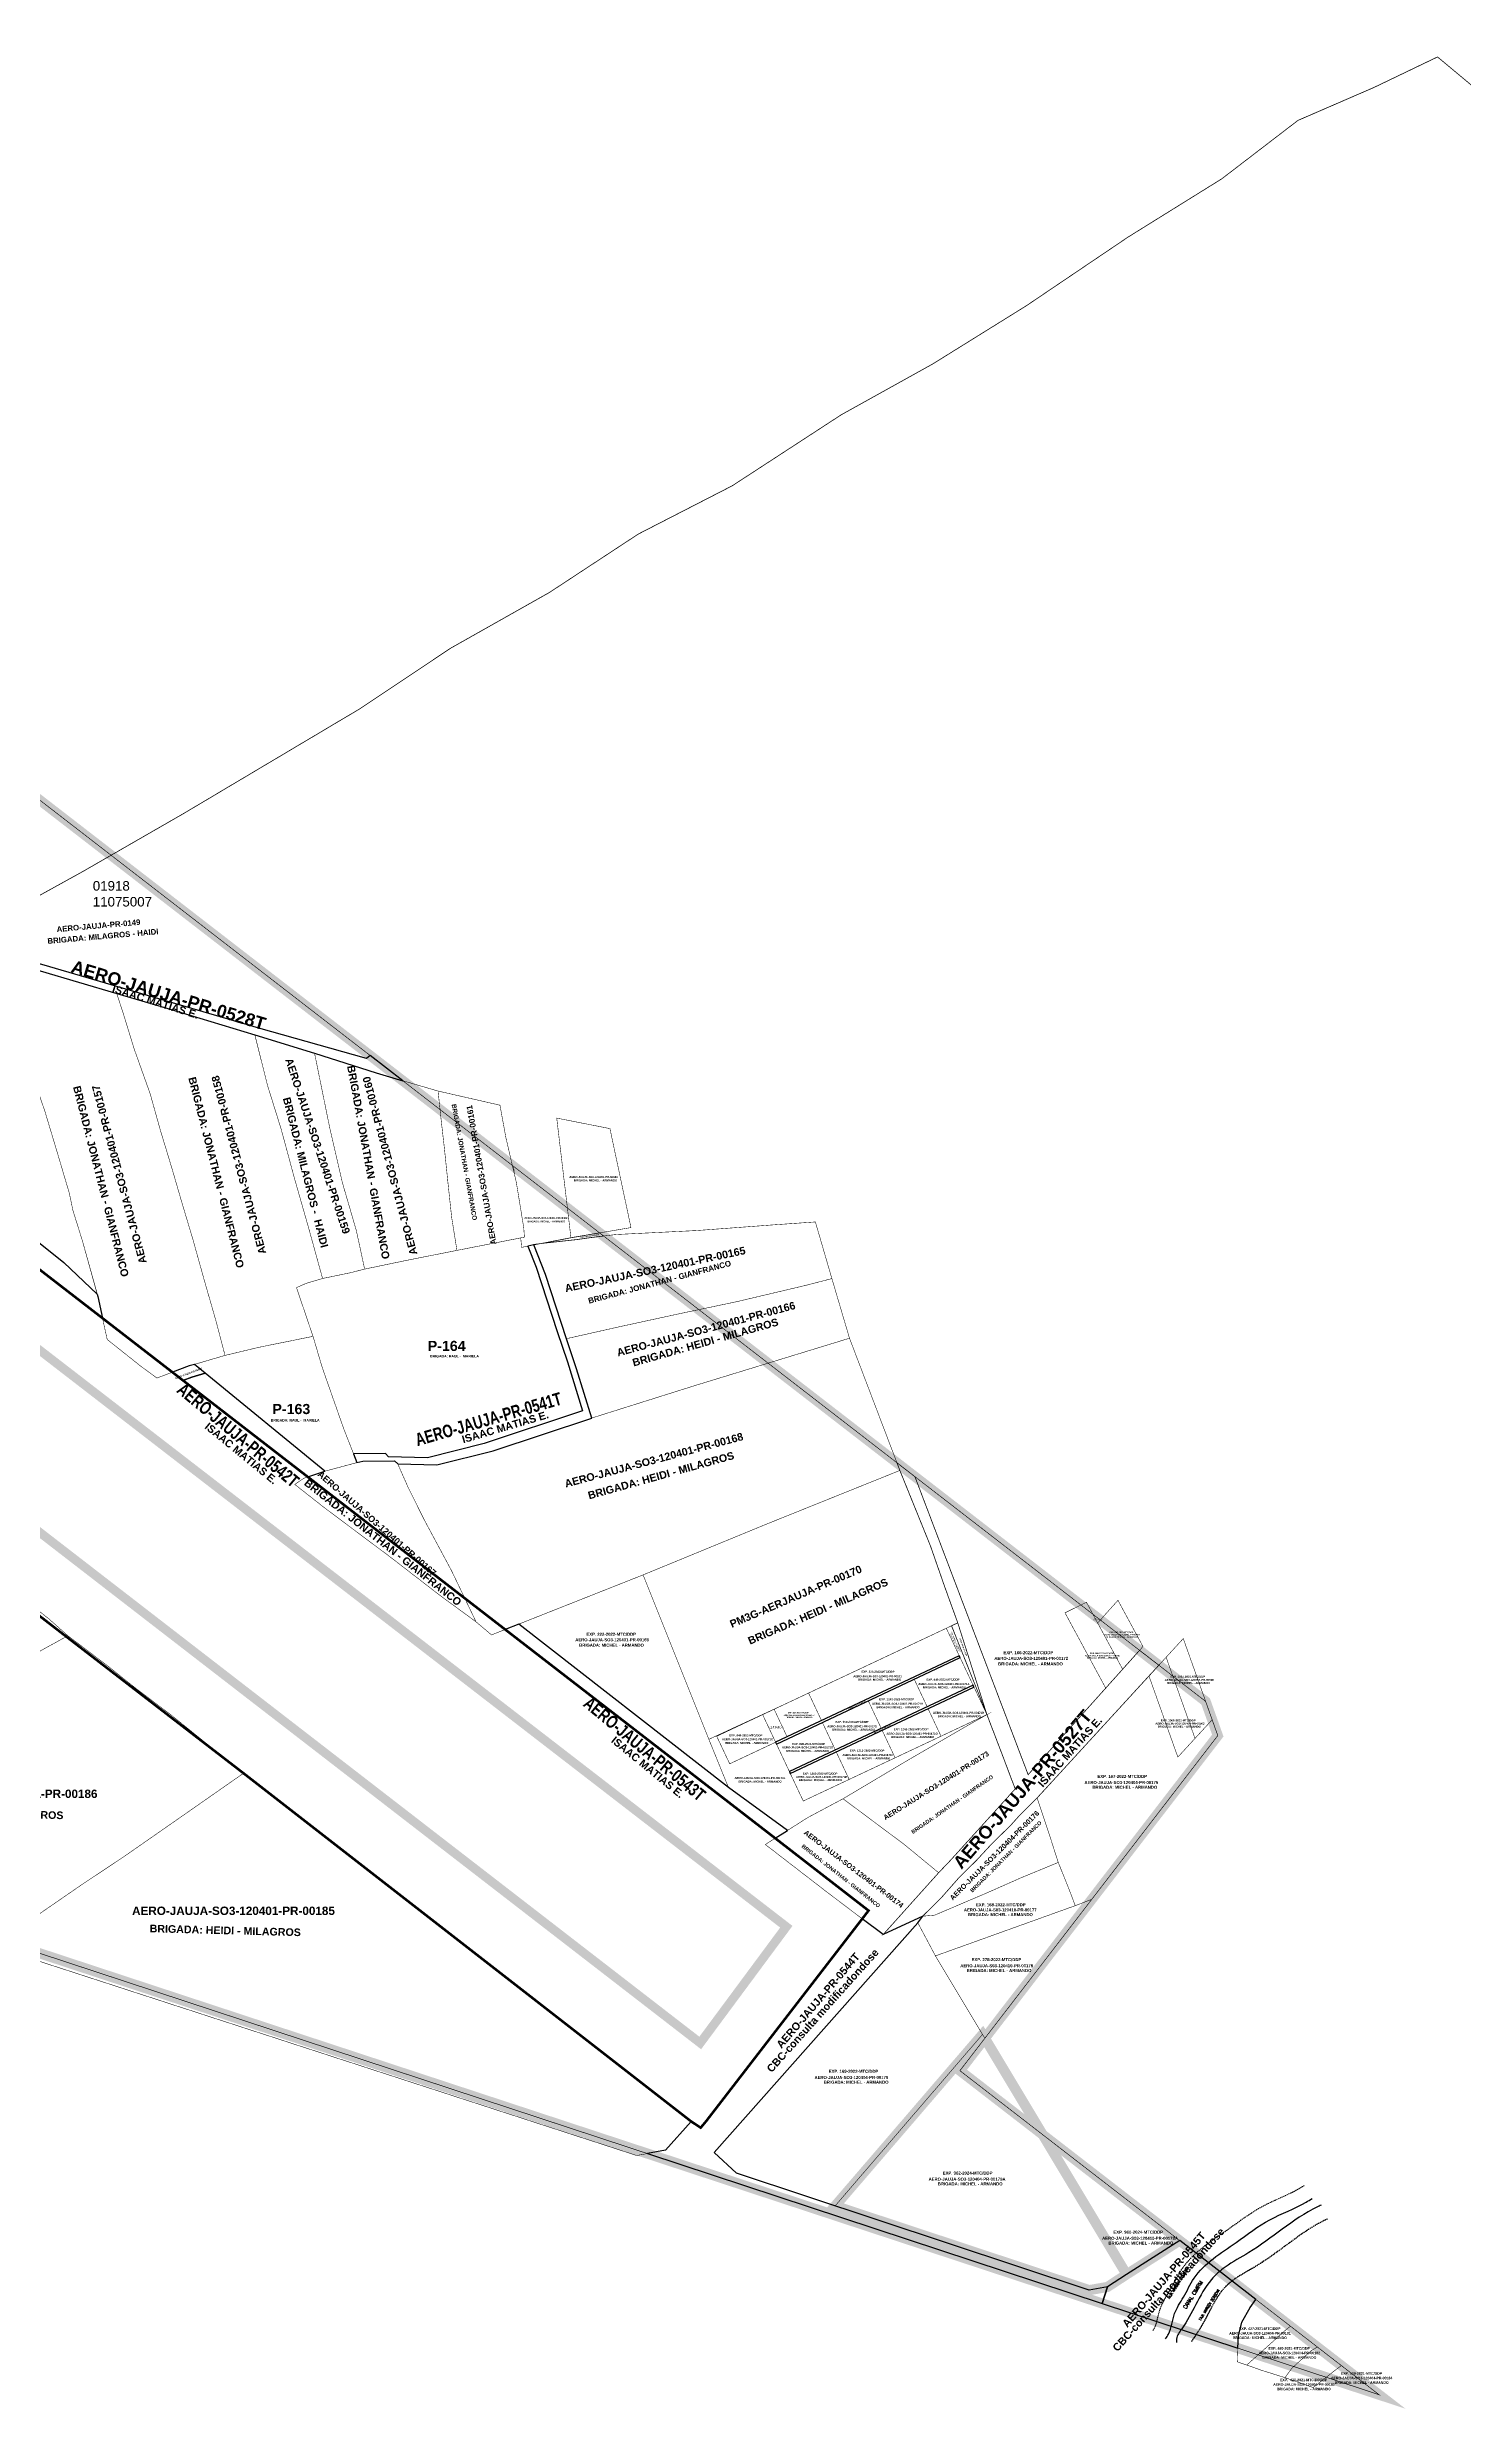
# Model space of a CAD drawing. Header units: metres. Extents: x 91 to 896469, y 125 to 17394210.
# Drawn here: x 449315 to 449873, y 8696293 to 8697223 of the extents above; entities that cross this region are included whole.
import ezdxf
from ezdxf.enums import TextEntityAlignment as Align

# ---------------------------------------------------------------- set-up
doc = ezdxf.new("R2010")
doc.units = ezdxf.units.M
doc.header["$MEASUREMENT"] = 0
doc.linetypes.add('DASHDOT2', pattern=[0.5, 0.25, -0.125, 0, -0.125])
doc.linetypes.add('DASHED', pattern=[0.75, 0.5, -0.25])
for name, color, linetype, lineweight, true_color in [('AJ_BASE_SUNARP', 7, 'Continuous', 9, 0xc0fcce), ('Comunidad Campesina SUNARP', 7, 'Continuous', 9, 0xe39e00), ('PREDIO DEFINIDO ( EN PROCESO)', 7, 'Continuous', 30, 0xe0e000)]:
    doc.layers.add(name, color=color, linetype=linetype, lineweight=lineweight, true_color=true_color)
for name, color, linetype, lineweight in [('CBC-INTEREST-JAUJA', 150, 'Continuous', 30), ('L-CANAL SIN REVESTIMIENTO', 140, 'Continuous', 25), ('PMD 2024', 1, 'Continuous', 5), ('PREDIO ADQUIRIDO ( CON RM)', 3, 'Continuous', 30)]:
    doc.layers.add(name, color=color, linetype=linetype, lineweight=lineweight)
for name, color, linetype in [('CODIGO', 7, 'Continuous'), ('EXPEDIENTE', 150, 'Continuous'), ('FM_DERECHA', 6, 'Continuous'), ('FM_IZQUIERDA', 1, 'Continuous'), ('ortofoto 2025', 7, 'Continuous')]:
    doc.layers.add(name, color=color, linetype=linetype)
doc.layers.add('Predios_Individuales_SUNARPAnno', color=7, linetype='Continuous', true_color=0xa63749)
doc.styles.add('ARIAL', font='arial.ttf')
doc.styles.add('ROMANS', font='romans.shx', dxfattribs={"width": 0.85})
doc.styles.add('SANSSERIFBOLD', font='sasb____.pfb')

msp = doc.modelspace()

# ---------------------------------------------------------------- linework, layer by layer
at = {"color": 4, "linetype": 'DASHDOT2', "ltscale": 50}
msp.add_lwpolyline([(448383.74, 8697458.74), (448616.42, 8697278.9), (449049.33, 8696944.23), (449199.74, 8696827.82), (449241.48, 8696795.63), (449336.41, 8696722.26), (449417.35, 8696659.7), (449601.54, 8696517.35), (449638.34, 8696488.83), (449574.28, 8696405.79), (449572.18, 8696403.29), (449568.48, 8696405.71), (449391.99, 8696542.95), (449322.3, 8696596.67), (449255.67, 8696648.15), (449207, 8696685.63), (449062.1, 8696797.73), (448715.69, 8697065.38), (448715.69, 8697065.38), (448715.69, 8697065.38), (448715.69, 8697065.38), (448619.39, 8697139.07), (448573.83, 8697174.38), (448521.7, 8697214.96)], dxfattribs=at)
at = {"color": 6}
for points in [[(449551.17, 8696393.1), (449730.37, 8696334.06), (449732.51, 8696340.55), (449725.32, 8696339.28), (449586.35, 8696385.33), (449586.35, 8696385.33), (449577.49, 8696393.56), (449657.74, 8696484.07), (449659.67, 8696486.63), (449644.1, 8696479.39), (449635.87, 8696485.6), (449574.28, 8696405.79), (449572.18, 8696403.29), (449568.48, 8696405.71), (449558.35, 8696394.44), (449551.17, 8696393.1)], [(449730.37, 8696334.06), (449783.92, 8696316.42), (449784.16, 8696321.27), (449785.42, 8696326.69), (449788.69, 8696332.43), (449790.98, 8696335.62), (449760.98, 8696358.81), (449740.04, 8696345.48), (449732.51, 8696340.55), (449730.37, 8696334.06)]]:
    msp.add_lwpolyline(points, close=True, dxfattribs=at)
at = {"layer": 'AJ_BASE_SUNARP', "color": 1, "ltscale": 15, "const_width": 3.5}
msp.add_lwpolyline([(447815.43, 8697794.15), (447835.61, 8697807.17), (447844.59, 8697812.97), (447866.46, 8697827.08), (448248.57, 8697530.27), (449605.93, 8696482.47), (449575.02, 8696440.75), (449572, 8696436.67), (448558.87, 8697219.65), (448363.27, 8697370.8)], close=True, dxfattribs=at)
at = {"layer": 'CBC-INTEREST-JAUJA', "color": 150}
for points in [[(449296.07, 8696866.35), (449293.15, 8696864.61), (449296.69, 8696863.59), (449296.69, 8696863.6), (449342.01, 8696850.24), (449361.8, 8696844.35), (449396.43, 8696833.97), (449419.99, 8696826.67), (449444.25, 8696818.89), (449454.77, 8696815.82), (449441.95, 8696825.73), (449440.52, 8696824.56), (449397.97, 8696836.49), (449315.6, 8696860.71), (449296.07, 8696866.35)], [(449241.48, 8696795.63), (449247.11, 8696797.35), (449247.12, 8696800.89), (449247.12, 8696800.89), (449282.09, 8696775.31), (449282.09, 8696775.31), (449321.16, 8696744.17), (449334.26, 8696731.75), (449334.53, 8696730.81), (449336.41, 8696722.26), (449336.41, 8696722.26), (449241.48, 8696795.63)], [(449435.37, 8696668.79), (449436.71, 8696665.36), (449439.01, 8696665.98), (449451.53, 8696666.07), (449452.77, 8696664.86), (449468.14, 8696664.47), (449490.42, 8696670.05), (449529.23, 8696682.91), (449523.28, 8696702.24), (449519.23, 8696714.17), (449510.98, 8696739.51), (449506.45, 8696751.11), (449504.08, 8696750.65), (449507.34, 8696742.32), (449515.59, 8696716.98), (449519.64, 8696705.05), (449525.59, 8696685.72), (449486.78, 8696672.86), (449464.5, 8696667.28), (449449.13, 8696667.67), (449447.89, 8696668.88), (449435.37, 8696668.79)], [(449372.62, 8696704.05), (449370.53, 8696703.43), (449363.96, 8696700.96), (449368.12, 8696697.75), (449371.63, 8696699.07), (449376.83, 8696700.6)], [(449368.12, 8696697.75), (449417.35, 8696659.7), (449424.01, 8696661.92), (449376.83, 8696700.6), (449371.63, 8696699.07), (449368.12, 8696697.75)], [(449495.12, 8696599.59), (449601.54, 8696517.35), (449606.4, 8696520.43), (449583.13, 8696537.31), (449500.49, 8696601.72), (449495.12, 8696599.59)], [(449674.44, 8696588.5), (449674.1, 8696589.22), (449601.71, 8696555.18), (449602.05, 8696554.45)], [(449679.89, 8696576.92), (449679.55, 8696577.64), (449607.15, 8696543.6), (449607.49, 8696542.87)]]:
    msp.add_lwpolyline(points, close=True, dxfattribs=at)
at = {"layer": 'CBC-INTEREST-JAUJA', "const_width": 0.3}
for points in [[(449528.33, 8696753.95), (449532.53, 8696754.47), (449533.93, 8696754.64), (449532.34, 8696755.87), (449521.04, 8696753.95), (449509.61, 8696751.73), (449523.2, 8696753.22)], [(449649.53, 8696665.29), (449650.68, 8696662.26), (449662.69, 8696632.65), (449668.52, 8696615.95), (449673.5, 8696602.21), (449684.99, 8696566.06), (449684.99, 8696566.06), (449691.47, 8696549.13), (449694.94, 8696539.92), (449696.15, 8696536.78), (449670.46, 8696508.46), (449665.96, 8696503.75), (449644.1, 8696479.39), (449659.67, 8696486.63), (449667.35, 8696494.29), (449673.98, 8696501.81), (449680.92, 8696508.67), (449686.98, 8696515.23), (449694.33, 8696522.4), (449697.88, 8696526.37), (449704.76, 8696533.21), (449704.76, 8696533.21), (449752.75, 8696585.52), (449745.16, 8696591.39), (449701.24, 8696542.39), (449656.61, 8696659.82)], [(449673.5, 8696602.21), (449671.05, 8696601.06), (449684.99, 8696566.06)], [(449674.44, 8696588.5), (449674.1, 8696589.22), (449601.71, 8696555.18), (449602.05, 8696554.45)], [(449679.89, 8696576.92), (449679.55, 8696577.64), (449607.15, 8696543.6), (449607.49, 8696542.87)]]:
    msp.add_lwpolyline(points, close=True, dxfattribs=at)
at = {"layer": 'Comunidad Campesina SUNARP', "color": 242, "const_width": 0.3}
msp.add_lwpolyline([(449880.59, 8697204.22), (449862.59, 8697219.22), (449837.59, 8697207.22), (449807.59, 8697194.22), (449777.59, 8697171.22), (449740.59, 8697148.22), (449700.59, 8697121.22), (449663.59, 8697098.22), (449627.59, 8697078.23), (449584.59, 8697050.23), (449547.59, 8697031.23), (449512.59, 8697008.23), (449473.59, 8696986.23), (449437.59, 8696962.23), (449368.59, 8696921.23), (449328.6, 8696898.23), (449290.6, 8696877.23)], dxfattribs=at)
at = {"layer": 'FM_DERECHA', "color": 6, "linetype": 'DASHED'}
msp.add_open_spline([(449819.28, 8696367.36), (449818.9, 8696367.18), (449818.53, 8696367), (449817.92, 8696366.71), (449817.67, 8696366.58), (449817.16, 8696366.33), (449816.9, 8696366.19), (449816.14, 8696365.79), (449815.63, 8696365.52), (449814.12, 8696364.66), (449813.11, 8696364.05), (449810.09, 8696362.14), (449808.09, 8696360.74), (449804.13, 8696357.87), (449802.17, 8696356.4), (449798.15, 8696353.44), (449796.07, 8696351.96), (449793.3, 8696350.13), (449792.7, 8696349.75), (449791.61, 8696349.07), (449791.12, 8696348.77), (449789.68, 8696347.91), (449788.74, 8696347.38), (449786.65, 8696346.18), (449785.53, 8696345.53), (449783.81, 8696344.46), (449783.18, 8696344.05), (449782.08, 8696343.27), (449781.6, 8696342.91), (449780.66, 8696342.16), (449780.22, 8696341.78), (449779.38, 8696341.01), (449779, 8696340.62), (449778.27, 8696339.85), (449777.93, 8696339.46), (449777.27, 8696338.62), (449776.94, 8696338.18), (449775.98, 8696336.79), (449775.36, 8696335.77), (449774.12, 8696333.6), (449773.51, 8696332.44), (449772.46, 8696330.44), (449772.02, 8696329.61), (449771.14, 8696327.95), (449770.68, 8696327.11), (449769.92, 8696325.75), (449769.63, 8696325.25), (449768.72, 8696323.72), (449768.08, 8696322.69), (449767.23, 8696321.42), (449767.07, 8696321.18), (449766.79, 8696320.76), (449766.66, 8696320.58), (449766.42, 8696320.24), (449766.31, 8696320.08), (449766.01, 8696319.65), (449765.85, 8696319.42), (449765.71, 8696319.19), (449765.68, 8696319.14), (449765.65, 8696319.09)], degree=3, knots=[0, 0, 0, 0, 1.267209, 1.267209, 2.226017, 2.226017, 3.184826, 3.184826, 5.102444, 5.102444, 8.937679, 8.937679, 16.608148, 16.608148, 23.96194, 23.96194, 31.315731, 31.315731, 33.308382, 33.308382, 34.895146, 34.895146, 38.032541, 38.032541, 42.150604, 42.150604, 44.759583, 44.759583, 46.942614, 46.942614, 49.125645, 49.125645, 51.19244, 51.19244, 53.239094, 53.239094, 55.285748, 55.285748, 59.379056, 59.379056, 63.472364, 63.472364, 66.239653, 66.239653, 69.006942, 69.006942, 70.646137, 70.646137, 73.924529, 73.924529, 74.667904, 74.667904, 75.241948, 75.241948, 75.815992, 75.815992, 76.96408, 76.96408, 77.378596, 77.378596, 77.378596, 77.378596], dxfattribs=at)
at = {"layer": 'FM_IZQUIERDA', "color": 1, "linetype": 'DASHED', "lineweight": 18}
msp.add_open_spline([(449750.39, 8696323.37), (449750.58, 8696323.66), (449750.75, 8696323.92), (449750.96, 8696324.26), (449751.02, 8696324.37), (449751.11, 8696324.54), (449751.14, 8696324.6), (449751.22, 8696324.76), (449751.28, 8696324.87), (449751.39, 8696325.14), (449751.44, 8696325.28), (449751.61, 8696325.78), (449751.73, 8696326.17), (449751.96, 8696327.08), (449752.08, 8696327.59), (449752.39, 8696328.92), (449752.59, 8696329.76), (449752.96, 8696331), (449753.06, 8696331.32), (449753.28, 8696331.98), (449753.41, 8696332.33), (449753.68, 8696332.99), (449753.82, 8696333.32), (449754.25, 8696334.25), (449754.55, 8696334.84), (449755.39, 8696336.39), (449755.93, 8696337.27), (449756.65, 8696338.46), (449756.86, 8696338.82), (449757.2, 8696339.4), (449757.33, 8696339.63), (449757.6, 8696340.1), (449757.73, 8696340.35), (449758.14, 8696341.1), (449758.42, 8696341.63), (449759.28, 8696343.26), (449759.89, 8696344.43), (449760.85, 8696346.05), (449761.11, 8696346.48), (449761.62, 8696347.25), (449761.86, 8696347.6), (449762.34, 8696348.29), (449762.59, 8696348.63), (449763.35, 8696349.61), (449763.88, 8696350.24), (449765.51, 8696352.06), (449766.65, 8696353.17), (449770.07, 8696356.2), (449772.41, 8696357.92), (449775.58, 8696360.14), (449776.45, 8696360.74), (449777.9, 8696361.73), (449778.48, 8696362.14), (449779.54, 8696362.87), (449780.01, 8696363.2), (449780.96, 8696363.88), (449781.44, 8696364.22), (449782.88, 8696365.25), (449783.85, 8696365.95), (449785.88, 8696367.39), (449786.94, 8696368.13), (449789.08, 8696369.57), (449790.15, 8696370.26), (449791.85, 8696371.28), (449792.45, 8696371.63), (449793.56, 8696372.25), (449794.06, 8696372.52), (449795.05, 8696373.03), (449795.55, 8696373.28), (449797.02, 8696374), (449797.99, 8696374.45), (449800.84, 8696375.74), (449802.65, 8696376.53), (449804.91, 8696377.61), (449805.46, 8696377.88), (449806.52, 8696378.43), (449807.02, 8696378.7), (449807.72, 8696379.1), (449807.94, 8696379.23), (449808.38, 8696379.49), (449808.6, 8696379.62), (449809.2, 8696379.99), (449809.58, 8696380.23), (449809.97, 8696380.47)], degree=3, knots=[0, 0, 0, 0, 1.05483, 1.05483, 1.68167, 1.68167, 2.106932, 2.106932, 2.957457, 2.957457, 3.807981, 3.807981, 5.509029, 5.509029, 7.210078, 7.210078, 9.462014, 9.462014, 10.213609, 10.213609, 10.99192, 10.99192, 11.770232, 11.770232, 13.326856, 13.326856, 16.159046, 16.159046, 17.492521, 17.492521, 18.412412, 18.412412, 19.332302, 19.332302, 21.172082, 21.172082, 24.81359, 24.81359, 26.069404, 26.069404, 27.100785, 27.100785, 28.132166, 28.132166, 30.194929, 30.194929, 34.320455, 34.320455, 42.237315, 42.237315, 45.279241, 45.279241, 47.39419, 47.39419, 49.164661, 49.164661, 50.935132, 50.935132, 54.476074, 54.476074, 58.203535, 58.203535, 61.771035, 61.771035, 63.668283, 63.668283, 65.188768, 65.188768, 66.709252, 66.709252, 69.750221, 69.750221, 75.791372, 75.791372, 77.816801, 77.816801, 79.775398, 79.775398, 80.649014, 80.649014, 81.522629, 81.522629, 82.914878, 82.914878, 82.914878, 82.914878], dxfattribs=at)
at = {"layer": 'L-CANAL SIN REVESTIMIENTO'}
for points in [[(449755.44, 8696320.12), (449756.53, 8696321.95), (449758.96, 8696330.03), (449762.43, 8696336.46), (449766.66, 8696343.99), (449783.18, 8696358.09), (449796.52, 8696367.02), (449810.79, 8696373.94), (449813.16, 8696375.39)], [(449816.71, 8696372.78), (449815.22, 8696372.07), (449801.39, 8696363.29), (449788.25, 8696354.05), (449778.9, 8696348.37), (449773.49, 8696343.48), (449767.32, 8696333.57), (449761.79, 8696324.1), (449759.7, 8696320.02), (449759.66, 8696318.71)]]:
    msp.add_spline(points, degree=3, dxfattribs=at)
at = {"layer": 'ortofoto 2025', "color": 30, "const_width": 1}
msp.add_lwpolyline([(448383.74, 8697458.74), (448616.42, 8697278.9), (449049.33, 8696944.23), (449199.74, 8696827.82), (449241.48, 8696795.63), (449336.41, 8696722.26), (449417.35, 8696659.7), (449601.54, 8696517.35), (449638.34, 8696488.83), (449574.28, 8696405.79), (449572.18, 8696403.29), (449568.48, 8696405.71), (449391.99, 8696542.95), (449322.3, 8696596.67), (449255.67, 8696648.15), (449207, 8696685.63), (449062.1, 8696797.73), (448715.69, 8697065.38), (448619.39, 8697139.07), (448573.83, 8697174.38), (448521.7, 8697214.96)], dxfattribs=at)
at = {"layer": 'PMD 2024', "color": 4, "linetype": 'Continuous', "lineweight": 35, "ltscale": 20, "const_width": 0.25}
msp.add_lwpolyline([(446623.18, 8698528.1), (446620.36, 8698536.51), (446610.4, 8698557.69), (446651.66, 8698611.07), (446576.59, 8698669.1), (446689.93, 8698815.74), (446740.57, 8698776.6), (446806.82, 8698862.32), (449771.2, 8696571.26), (449775.99, 8696557.79), (449674.35, 8696425.76), (449839.54, 8696298.09), (449196.34, 8696510.01), (448340.95, 8697171.27), (448216.44, 8697007.84), (447797.34, 8697331.75), (447784.54, 8697358.86), (447883.43, 8697486.8), (447076.22, 8698110.71), (446956.09, 8698218.6), (446730.51, 8698426.22), (446623.18, 8698528.1)], dxfattribs=at)
at = {"layer": 'PREDIO ADQUIRIDO ( CON RM)', "lineweight": 0, "const_width": 0.2}
for points in [[(449339.8, 8696904.67), (449278.64, 8696951.94), (449276.23, 8696948.05), (449266.67, 8696928.32), (449256.03, 8696907.24), (449247.49, 8696889.51), (449258.6, 8696886.23), (449290.6, 8696877.23), (449328.6, 8696898.23)], [(449339.8, 8696904.67), (449328.6, 8696898.23), (449290.6, 8696877.23), (449258.6, 8696886.23), (449247.49, 8696889.51), (449243.46, 8696881.25), (449277.19, 8696871.82), (449315.55, 8696860.74), (449397.91, 8696836.52), (449440.47, 8696824.59), (449441.9, 8696825.76)], [(449396.43, 8696833.97), (449401.45, 8696813.97), (449406.85, 8696796.68), (449412.15, 8696777.05), (449417.45, 8696758.55), (449423.15, 8696737.9), (449416.63, 8696735.96), (449412.86, 8696734.32), (449419.38, 8696715.1), (449398.12, 8696710.8), (449384.7, 8696707.59), (449381.15, 8696721.13), (449376.65, 8696736.78), (449372.15, 8696752.91), (449367.24, 8696769.38), (449363.7, 8696781.55), (449359.2, 8696796.38), (449355.18, 8696810.73), (449348.91, 8696828.3), (449344.62, 8696842.23), (449342.01, 8696850.24), (449361.8, 8696844.35)], [(449396.43, 8696833.97), (449401.45, 8696813.97), (449406.85, 8696796.68), (449412.15, 8696777.05), (449417.45, 8696758.55), (449423.15, 8696737.9), (449416.63, 8696735.96), (449412.86, 8696734.32), (449419.38, 8696715.1), (449398.12, 8696710.8), (449384.7, 8696707.59), (449381.15, 8696721.13), (449376.65, 8696736.78), (449372.15, 8696752.91), (449367.24, 8696769.38), (449363.7, 8696781.55), (449359.2, 8696796.38), (449355.18, 8696810.73), (449348.91, 8696828.3), (449344.62, 8696842.23), (449342.01, 8696850.24), (449361.8, 8696844.35)], [(449396.43, 8696833.97), (449401.45, 8696813.97), (449406.85, 8696796.68), (449412.15, 8696777.05), (449417.45, 8696758.55), (449423.15, 8696737.9), (449416.63, 8696735.96), (449412.86, 8696734.32), (449419.38, 8696715.1), (449398.12, 8696710.8), (449384.7, 8696707.59), (449381.15, 8696721.13), (449376.65, 8696736.78), (449372.15, 8696752.91), (449367.24, 8696769.38), (449363.7, 8696781.55), (449359.2, 8696796.38), (449355.18, 8696810.73), (449348.91, 8696828.3), (449344.62, 8696842.23), (449342.01, 8696850.24), (449361.8, 8696844.35)], [(449396.43, 8696833.97), (449419.99, 8696826.67), (449425.88, 8696797.69), (449430.97, 8696775.62), (449436.47, 8696756.72), (449439.73, 8696741.6), (449434.13, 8696740.17), (449423.15, 8696737.9), (449417.45, 8696758.55), (449412.15, 8696777.05), (449406.85, 8696796.68), (449401.45, 8696813.97)], [(449430.97, 8696775.62), (449425.88, 8696797.69), (449419.99, 8696826.67), (449444.25, 8696818.89), (449468.66, 8696811.76), (449469.76, 8696801.49), (449471.22, 8696788.67), (449472.57, 8696775.58), (449474.03, 8696762), (449476.11, 8696748.97), (449456.44, 8696745.08), (449439.73, 8696741.6), (449436.47, 8696756.72)], [(449430.97, 8696775.62), (449425.88, 8696797.69), (449419.99, 8696826.67), (449444.25, 8696818.89), (449468.66, 8696811.76), (449469.76, 8696801.49), (449471.22, 8696788.67), (449472.57, 8696775.58), (449474.03, 8696762), (449476.11, 8696748.97), (449456.44, 8696745.08), (449439.73, 8696741.6), (449436.47, 8696756.72)], [(449430.97, 8696775.62), (449425.88, 8696797.69), (449419.99, 8696826.67), (449444.25, 8696818.89), (449468.66, 8696811.76), (449469.76, 8696801.49), (449471.22, 8696788.67), (449472.57, 8696775.58), (449474.03, 8696762), (449476.11, 8696748.97), (449456.44, 8696745.08), (449439.73, 8696741.6), (449436.47, 8696756.72)], [(449318.41, 8696788.14), (449313.75, 8696803.62), (449308.92, 8696817.74), (449297.2, 8696815.49), (449280.61, 8696811.6), (449260.73, 8696805.67), (449246, 8696801.7), (449282.09, 8696775.31), (449321.16, 8696744.17), (449334.33, 8696731.69), (449328.47, 8696752.82), (449324.75, 8696764.73), (449323.32, 8696771.55)], [(449471.22, 8696788.67), (449469.76, 8696801.49), (449468.66, 8696811.76), (449493.06, 8696806.19), (449495.42, 8696793.31), (449499.55, 8696775.6), (449502.45, 8696757.81), (449502.71, 8696754.18), (449476.11, 8696748.97), (449474.03, 8696762), (449472.57, 8696775.58)], [(449471.22, 8696788.67), (449469.76, 8696801.49), (449468.66, 8696811.76), (449493.06, 8696806.19), (449495.42, 8696793.31), (449499.55, 8696775.6), (449502.45, 8696757.81), (449502.71, 8696754.18), (449476.11, 8696748.97), (449474.03, 8696762), (449472.57, 8696775.58)], [(449499.55, 8696775.6), (449497.95, 8696782.44), (449469.44, 8696804.48), (449469.76, 8696801.49), (449471.22, 8696788.67), (449472.57, 8696775.58), (449474.03, 8696762), (449476.11, 8696748.97), (449502.71, 8696754.18), (449502.45, 8696757.81)], [(449515.44, 8696801.1), (449536.41, 8696796.96), (449544.7, 8696757.96), (449521.04, 8696753.95)], [(449498.45, 8696782.06), (449519.65, 8696765.67), (449521.04, 8696753.95), (449501.61, 8696750.17), (449501.24, 8696753.9), (449502.71, 8696754.18), (449502.45, 8696757.81), (449499.55, 8696775.6), (449498.76, 8696778.99)], [(449519.23, 8696714.17), (449510.98, 8696739.51), (449506.35, 8696751.37), (449523.2, 8696753.22), (449528.33, 8696753.95), (449532.53, 8696754.47), (449538.55, 8696755.19), (449539.76, 8696755.27), (449570.74, 8696756.8), (449601.11, 8696759.05), (449617.38, 8696760.18), (449623.89, 8696737.85), (449613.3, 8696735.12), (449586.24, 8696728.73), (449564.45, 8696724.16), (449539.86, 8696718.82)], [(449519.23, 8696714.17), (449510.98, 8696739.51), (449506.35, 8696751.37), (449523.2, 8696753.22), (449528.33, 8696753.95), (449532.53, 8696754.47), (449538.55, 8696755.19), (449539.76, 8696755.27), (449570.74, 8696756.8), (449601.11, 8696759.05), (449617.38, 8696760.18), (449623.89, 8696737.85), (449613.3, 8696735.12), (449586.24, 8696728.73), (449564.45, 8696724.16), (449539.86, 8696718.82)], [(449412.86, 8696734.32), (449416.63, 8696735.96), (449423.15, 8696737.9), (449434.13, 8696740.17), (449439.73, 8696741.6), (449456.44, 8696745.08), (449476.11, 8696748.97), (449501.24, 8696753.9), (449501.61, 8696750.17), (449504.08, 8696750.65), (449507.34, 8696742.32), (449515.59, 8696716.98), (449519.64, 8696705.05), (449525.59, 8696685.72), (449486.78, 8696672.86), (449464.5, 8696667.28), (449449.13, 8696667.67), (449447.89, 8696668.88), (449435.37, 8696668.79), (449431.46, 8696678.76), (449423.1, 8696702.56), (449419.38, 8696715.1)], [(449529.23, 8696682.91), (449523.28, 8696702.24), (449519.23, 8696714.17), (449539.86, 8696718.82), (449564.45, 8696724.16), (449586.24, 8696728.73), (449613.3, 8696735.12), (449623.89, 8696737.85), (449630.83, 8696714.36), (449569.56, 8696695.6)], [(449529.23, 8696682.91), (449523.28, 8696702.24), (449519.23, 8696714.17), (449539.86, 8696718.82), (449564.45, 8696724.16), (449586.24, 8696728.73), (449613.3, 8696735.12), (449623.89, 8696737.85), (449630.83, 8696714.36), (449569.56, 8696695.6)], [(449423.1, 8696702.56), (449419.38, 8696715.1), (449398.12, 8696710.8), (449384.7, 8696707.59), (449372.62, 8696704.05), (449424.01, 8696661.92), (449424.63, 8696662.12), (449436.71, 8696665.36), (449433.41, 8696673.78), (449431.46, 8696678.76)], [(449463.26, 8696642.74), (449456.99, 8696655.32), (449452.77, 8696664.86), (449468.14, 8696664.47), (449490.42, 8696670.05), (449529.23, 8696682.91), (449569.56, 8696695.6), (449630.83, 8696714.36), (449650.68, 8696662.26), (449598.08, 8696641.1), (449549.48, 8696621.11), (449489.74, 8696597.46), (449483.63, 8696602.63), (449473.98, 8696622.76)], [(449452.77, 8696664.86), (449456.99, 8696655.32), (449463.26, 8696642.74), (449473.98, 8696622.76), (449483.63, 8696602.63), (449469.76, 8696612.77), (449448.77, 8696628.97), (449424.34, 8696647.21), (449412.19, 8696656.76), (449415.68, 8696659.14), (449424.63, 8696662.12), (449439.01, 8696665.98), (449451.53, 8696666.07)], [(449549.48, 8696621.11), (449598.08, 8696641.1), (449650.68, 8696662.26), (449662.69, 8696632.65), (449668.52, 8696615.95), (449673.5, 8696602.21), (449605.75, 8696570.35), (449575.4, 8696556.32)], [(449656.61, 8696659.82), (449722.03, 8696609.26), (449715.76, 8696606.17), (449731.82, 8696576.5), (449701.24, 8696542.39)], [(449322.78, 8696597.12), (449312.88, 8696591.7), (449296.55, 8696581.83), (449284.74, 8696575.02), (449271.06, 8696568.71), (449254.25, 8696598.5), (449241.46, 8696620.51), (449228.38, 8696640.94), (449239.59, 8696643.5), (449258.1, 8696648.33), (449274.57, 8696635.44), (449294.57, 8696620.13), (449315.34, 8696603.73)], [(449500.49, 8696601.72), (449549.48, 8696621.11), (449575.4, 8696556.32), (449583.13, 8696537.31)], [(449715.76, 8696606.17), (449724.21, 8696610.33), (449738.49, 8696583.95), (449731.82, 8696576.5)], [(449726.78, 8696605.59), (449729.69, 8696603.34), (449728.63, 8696602.16)], [(449728.63, 8696602.16), (449736.64, 8696611.1), (449746.5, 8696592.88), (449738.49, 8696583.95)], [(449614.7, 8696574.55), (449668.99, 8696600.08), (449674.1, 8696589.22), (449619.8, 8696563.69)], [(449668.99, 8696600.09), (449671.05, 8696601.06), (449684.99, 8696566.06)], [(449656.34, 8696579.99), (449674.44, 8696588.5), (449679.55, 8696577.64), (449661.45, 8696569.13)], [(449748.86, 8696581.28), (449755.62, 8696588.65), (449767.01, 8696556.68), (449760.24, 8696549.31)], [(449755.62, 8696588.65), (449762.38, 8696596.02), (449773.77, 8696564.05), (449767.01, 8696556.68)], [(449638.24, 8696571.48), (449656.34, 8696579.99), (449661.45, 8696569.13), (449643.35, 8696560.62)], [(449748.86, 8696581.28), (449760.24, 8696549.31), (449773.77, 8696564.05), (449775.99, 8696557.79), (449726.32, 8696493.27), (449719.82, 8696490.78), (449717.28, 8696497.44), (449713.11, 8696507.81), (449709.42, 8696519.31), (449704.76, 8696533.21)], [(449606.23, 8696557.31), (449619.8, 8696563.69), (449614.7, 8696574.55), (449601.12, 8696568.17)], [(449620.14, 8696562.97), (449638.24, 8696571.48), (449643.35, 8696560.62), (449625.25, 8696552.11)], [(449643.69, 8696559.89), (449661.79, 8696568.4), (449666.9, 8696557.55), (449648.8, 8696549.03)], [(449661.79, 8696568.4), (449679.89, 8696576.92), (449684.99, 8696566.06), (449666.9, 8696557.55)], [(449575.4, 8696556.32), (449578.41, 8696557.71), (449583.61, 8696546.67), (449601.71, 8696555.18), (449612.6, 8696532.01), (449684.99, 8696566.06), (449677.34, 8696561.74), (449653.71, 8696548.02), (449628.27, 8696532.89), (449614.4, 8696525.5), (449606.4, 8696520.43), (449583.13, 8696537.31)], [(449578.5, 8696557.53), (449596.6, 8696566.04), (449601.71, 8696555.18), (449583.61, 8696546.67)], [(449596.6, 8696566.04), (449601.12, 8696568.17), (449606.23, 8696557.31), (449601.71, 8696555.18)], [(449602.05, 8696554.45), (449620.14, 8696562.97), (449625.25, 8696552.11), (449607.15, 8696543.6)], [(449625.59, 8696551.38), (449643.69, 8696559.89), (449648.8, 8696549.03), (449630.7, 8696540.52)], [(449652.29, 8696515), (449628.27, 8696532.89), (449653.71, 8696548.02), (449677.34, 8696561.74), (449684.99, 8696566.06), (449691.47, 8696549.13), (449694.94, 8696539.92), (449696.15, 8696536.78), (449670.46, 8696508.46), (449665.96, 8696503.75)], [(449607.49, 8696542.87), (449625.59, 8696551.38), (449630.7, 8696540.52), (449612.6, 8696532.01)], [(449391.99, 8696542.95), (449568.48, 8696405.71), (449558.35, 8696394.44), (449546.98, 8696392.32), (449293.03, 8696474.87), (449309.05, 8696485.83), (449328.54, 8696499.26), (449344.74, 8696510.01), (449367.03, 8696525.53)], [(449597.65, 8696514.88), (449614.4, 8696525.5), (449628.27, 8696532.89), (449652.29, 8696515), (449665.96, 8696503.75), (449644.1, 8696479.39), (449623.15, 8696495.2)], [(449597.65, 8696514.88), (449614.4, 8696525.5), (449628.27, 8696532.89), (449652.29, 8696515), (449665.96, 8696503.75), (449644.1, 8696479.39), (449623.15, 8696495.2)], [(449659.67, 8696486.63), (449667.35, 8696494.29), (449673.98, 8696501.81), (449680.92, 8696508.67), (449686.98, 8696515.23), (449694.33, 8696522.4), (449697.88, 8696526.37), (449704.76, 8696533.21), (449709.42, 8696519.31), (449713.11, 8696507.81), (449698.58, 8696501.82), (449684.55, 8696495.62), (449664.39, 8696487.04)], [(449657.74, 8696484.07), (449659.67, 8696486.63), (449664.39, 8696487.04), (449684.55, 8696495.62), (449698.58, 8696501.82), (449713.11, 8696507.81), (449717.28, 8696497.44), (449719.82, 8696490.78), (449664.7, 8696470.98)], [(449664.7, 8696470.98), (449719.82, 8696490.78), (449726.32, 8696493.27), (449684.18, 8696438.53)], [(449657.74, 8696484.07), (449664.7, 8696470.98), (449683.26, 8696440.05), (449625.16, 8696372.47), (449586.35, 8696385.33), (449577.49, 8696393.56)], [(449790.98, 8696335.62), (449804.65, 8696325.06), (449802.69, 8696323.53), (449793.35, 8696315.11), (449791.88, 8696313.79), (449787.42, 8696309.77), (449783.7, 8696311.03), (449783.83, 8696314.66), (449783.92, 8696316.42), (449784.16, 8696321.27), (449785.42, 8696326.69), (449788.69, 8696332.43)], [(449815.21, 8696316.9), (449804.65, 8696325.06), (449802.69, 8696323.53), (449793.35, 8696315.11), (449791.88, 8696313.79), (449787.42, 8696309.77), (449793.31, 8696307.68), (449802.49, 8696304.8), (449805.14, 8696308.46), (449805.91, 8696309.17), (449812.65, 8696315.3)], [(449821.75, 8696307.33), (449824.68, 8696309.57), (449815.21, 8696316.9), (449812.65, 8696315.3), (449805.91, 8696309.17), (449805.14, 8696308.46), (449802.49, 8696304.8), (449813.61, 8696300.9), (449818.72, 8696304.95)], [(449824.68, 8696309.57), (449839.54, 8696298.09), (449818.72, 8696304.95), (449821.75, 8696307.33)]]:
    msp.add_lwpolyline(points, close=True, dxfattribs=at)
for points in [[(449296.69, 8696863.6), (449342.01, 8696850.24), (449344.62, 8696842.23), (449348.91, 8696828.3), (449355.18, 8696810.73), (449359.2, 8696796.38), (449363.7, 8696781.55), (449367.24, 8696769.38), (449372.15, 8696752.91), (449376.65, 8696736.78), (449381.15, 8696721.13), (449384.7, 8696707.59), (449370.53, 8696703.43), (449357.85, 8696698.66), (449351.16, 8696703.61), (449338.27, 8696713.86), (449334.08, 8696732.83), (449328.47, 8696752.82), (449324.75, 8696764.73), (449323.32, 8696771.55), (449318.41, 8696788.14), (449313.75, 8696803.62)], [(449312.88, 8696591.7), (449322.78, 8696597.12), (449338.59, 8696585.15), (449349.59, 8696576.37), (449362.92, 8696566.34), (449381.14, 8696551.65), (449391.99, 8696542.95), (449367.03, 8696525.53), (449344.74, 8696510.01), (449328.54, 8696499.26), (449309.05, 8696485.83)]]:
    msp.add_lwpolyline(points, dxfattribs=at)
at = {"layer": 'PREDIO DEFINIDO ( EN PROCESO)', "lineweight": 0, "const_width": 4}
msp.add_lwpolyline([(448365.95, 8697151.95), (449196.34, 8696510.01), (449839.54, 8696298.09), (449674.35, 8696425.76), (449775.99, 8696557.79), (449771.2, 8696571.26), (446806.82, 8698862.32)], dxfattribs=at)
for points in [[(449683.26, 8696440.05), (449740.04, 8696345.48), (449732.51, 8696340.55), (449725.32, 8696339.28), (449625.16, 8696372.47)], [(449760.98, 8696358.81), (449706.98, 8696400.55), (449740.04, 8696345.48)]]:
    msp.add_lwpolyline(points, close=True, dxfattribs=at)

# ---------------------------------------------------------------- texts
at = {"color": 6, "style": 'SANSSERIFBOLD'}
for s, rotation, p in [('CBC-consulta modificadondose', 48.12537, (449600.15, 8696424.8)), ('AERO-JAUJA-PR-0544T', 49.37263, (449604.02, 8696434.31)), ('CBC-consulta modificadondose', 48.12537, (449736.46, 8696314.84)), ('AERO-JAUJA-PR-0545T', 49.37263, (449740.33, 8696324.35))]:
    msp.add_text(s, height=3, rotation=rotation, dxfattribs=at).set_placement(p)
at = {"layer": 'CBC-INTEREST-JAUJA', "style": 'SANSSERIFBOLD'}
for s, height, rotation, p in [('AERO-JAUJA-PR-0528T', 5, 343.17294, (449323.67, 8696858.7)), ('ISAAC MATIAS E. ', 3, 342.54304, (449339.97, 8696850.82)), ('AERO-JAUJA-PR-0565T', 0.7068, 20.15652, (449365.22, 8696698.25)), ('ISAAC MATIAS E. ', 3, 320.6696, (449376.43, 8696679.04)), ('ISAAC MATIAS E. ', 3, 16.45111, (449478.6, 8696672.95)), ('AERO-JAUJA-PR-0527T', 5, 49.37263, (449674.98, 8696504.84)), ('ISAAC MATIAS E. ', 3, 48.12537, (449707.03, 8696537.2)), ('ISAAC MATIAS E. ', 3, 320.6696, (449536.63, 8696555.39))]:
    msp.add_text(s, height=height, rotation=rotation, dxfattribs=at).set_placement(p)
at = {"layer": 'CBC-INTEREST-JAUJA', "style": 'SANSSERIFBOLD', "width": 0.75}
for s, height, rotation, p in [('AERO-JAUJA-PR-0580T', 0.5, 8.63653, (449524.75, 8696753.81)), ('AERO-JAUJA-PR-0542T', 5, 320.34687, (449365.31, 8696693.32)), ('AERO-JAUJA-PR-0541T', 5, 16.12838, (449460.54, 8696671.79)), ('AERO-JAUJA-PR-0578T', 0.5, 290.52312, (449674.15, 8696595.93)), ('AERO-JAUJA-PR-0543T', 5, 320.34687, (449525.52, 8696569.67)), ('AERO-JAUJA-PR-0577T', 0.5, 25.51302, (449630.48, 8696568.01)), ('AERO-JAUJA-PR-0576T', 0.5, 25.51302, (449640.5, 8696558.61))]:
    msp.add_text(s, height=height, rotation=rotation, dxfattribs=at).set_placement(p)
at = {"layer": 'CODIGO', "color": 6, "style": 'SANSSERIFBOLD'}
msp.add_text('BRIGADA: MILAGROS - HAIDI', height=2.2, rotation=5, dxfattribs=at).set_placement((449336.67, 8696871.65), align=Align.CENTER)
at = {"layer": 'CODIGO', "style": 'SANSSERIFBOLD'}
msp.add_text('AERO-JAUJA-PR-0149', height=2.2, rotation=5, dxfattribs=at).set_placement((449334.93, 8696875.82), align=Align.CENTER)
at = {"layer": 'CODIGO', "color": 1, "lineweight": 20, "style": 'SANSSERIFBOLD'}
for s, height, rotation, p in [('AERO-JAUJA-SO3-120401-PR-00159', 3, 288.34613, (449419.81, 8696789.63)), ('AERO-JAUJA-SO3-120401-PR-00157', 3, 105, (449344.47, 8696779.31)), ('AERO-JAUJA-SO3-120401-PR-00158', 3, 105, (449391.59, 8696783.04)), ('AERO-JAUJA-SO3-120401-PR-00160', 3, 105, (449451.15, 8696782.7)), ('AERO-JAUJA-SO3-120401-PR-00161', 2.3, 100, (449486.88, 8696778.91)), ('AERO-JAUJA-SO3-120401-PR-00161', 2.3, 100, (449486.88, 8696778.91)), ('AERO-JAUJA-SO3-120401-PR-00165', 3, 11.97782, (449554.52, 8696740.04)), ('AERO-JAUJA-SO3-120401-PR-00166', 3, 15, (449574.68, 8696716.57)), ('AERO-JAUJA-SO3-120401-PR-00168', 3, 15, (449554.11, 8696664.92)), ('AERO-JAUJA-SO3-120401-PR-00167', 2.5, 318.77512, (449443.76, 8696640.43)), ('PM3G-AERJAUJA-PR-00170', 3, 23.18067, (449610.25, 8696611.25)), ('AERO-JAUJA-SO3-120401-PR-00173', 2, 32.03835, (449665.51, 8696537.26)), ('AERO-JAUJA-SO3-120404-PR-00176', 2, 45, (449688.68, 8696509.86)), ('AERO-JAUJA-SO3-120401-PR-00174', 2, 322.6541, (449631.88, 8696504.47))]:
    msp.add_text(s, height=height, rotation=rotation, dxfattribs=at).set_placement(p, align=Align.CENTER)
at = {"layer": 'CODIGO', "color": 6, "linetype": 'Continuous', "lineweight": 20, "style": 'SANSSERIFBOLD'}
for s, height, rotation, p in [('BRIGADA: JONATHAN - GIANFRANCO', 3, 280.32847, (449439.75, 8696783.43)), ('BRIGADA: JONATHAN - GIANFRANCO', 3, 284.3144, (449334.36, 8696775.81)), ('BRIGADA: JONATHAN - GIANFRANCO', 3, 284.3144, (449379.8, 8696779.32)), ('BRIGADA: MILAGROS -  HAIDI', 3, 284.3144, (449415.01, 8696779.32)), ('BRIGADA: JONATHAN - GIANFRANCO', 1.8, 280.32847, (449478.16, 8696783.59)), ('BRIGADA: JONATHAN - GIANFRANCO', 2.25, 14.9321, (449556.27, 8696735.44)), ('BRIGADA: HEIDI - MILAGROS', 3, 15.83911, (449574.43, 8696711.34)), ('BRIGADA: HEIDI - MILAGROS', 3, 15.58308, (449556.94, 8696658.86)), ('BRIGADA: JONATHAN - GIANFRANCO', 3, 321.63458, (449446, 8696632.72)), ('BRIGADA: HEIDI - MILAGROS', 3, 23.31686, (449618.99, 8696605.36)), ('BRIGADA: JONATHAN - GIANFRANCO', 1.5, 34.9321, (449671.74, 8696530.08)), ('BRIGADA: HEIDI - MILAGROS', 3, 358.4947, (449291.19, 8696525.63)), ('BRIGADA: JONATHAN - GIANFRANCO', 1.5, 44.9321, (449692.98, 8696509.58)), ('BRIGADA: JONATHAN - GIANFRANCO', 1.5, 321.63458, (449626.97, 8696501.89)), ('BRIGADA: HEIDI - MILAGROS', 3, 358.4947, (449384.76, 8696479.53))]:
    msp.add_text(s, height=height, rotation=rotation, dxfattribs=at).set_placement(p, align=Align.CENTER)
at = {"layer": 'CODIGO', "color": 1, "lineweight": 0, "style": 'SANSSERIFBOLD'}
for s, height, p in [('AERO-JAUJA-S03-120401-PR-00180', 0.8, (449520.4, 8696777.47)), ('AERO-JAUJA-SO3-120401-PR-00162', 0.7, (449502.69, 8696761.38)), ('AERO-JAUJA-SO3-120401-PR-00172', 0.16, (449726.58, 8696603.46)), ('AERO-JAUJA-SO3-120401-PR-00494', 0.576, (449731.26, 8696597.28)), ('AERO-JAUJA-SO3-120401-PR-00172', 1.2, (449687.92, 8696587.62)), ('AERO-JAUJA-SO3-120401-PR-00495', 0.576, (449723.58, 8696589.01)), ('AERO-JAUJA-S03-120401-PR-00171', 0.8, (449632.35, 8696580.77)), ('AERO-JAUJA-SO3-120401-PR-00171A', 0.8, (449657.95, 8696577.69)), (' AERO-JAUJA-SO3-120404-PR-00509', 0.8, (449754.76, 8696579.34)), ('AERO-JAUJA-SO3-120401-PR-00171H', 0.8, (449639.7, 8696569.92)), ('AERO-JAUJA-SO3-120401-PR-00171J', 0.24, (449598.87, 8696560.8)), ('AERO-JAUJA-SO3-120401-PR-00171K', 0.48, (449604.87, 8696565.51)), ('AERO-JAUJA-SO3-120401-PR-00171I', 0.8, (449622.09, 8696561.03)), ('AERO-JAUJA-SO3-120401-PR-00171B', 0.8, (449663.75, 8696566.36)), (' AERO-JAUJA-SO3-120404-PR-00502', 0.8, (449751.06, 8696562.14)), ('AERO-JAUJA-SO3-120401-PR-00171C', 0.8, (449580.57, 8696555.97)), ('AERO-JAUJA-SO3-120401-PR-00171D', 0.8, (449604.23, 8696552.73)), ('AERO-JAUJA-SO3-120401-PR-00171F', 0.8, (449628.02, 8696549.71)), ('AERO-JAUJA-SO3-120401-PR-00171G', 0.8, (449645.37, 8696558.14)), ('AERO-JAUJA-SO3-120401-PR-00171L', 0.8, (449585.52, 8696540.69)), ('AERO-JAUJA-SO3-120401-PR-00171E', 0.8, (449609.79, 8696541.11)), (' AERO-JAUJA-SO3-120404-PR-00175', 1.2, (449722.98, 8696538.7)), ('AERO-JAUJA-S03-120410-PR-00177', 1.2, (449675.91, 8696488.51)), ('AERO-JAUJA-S03-120410-PR-00178', 1.2, (449674.5, 8696466.5)), ('AERO-JAUJA-SO3-120404-PR-00179', 1.2, (449617.06, 8696422.49)), ('AERO-JAUJA-SO3-120404-PR-00179A', 1.2, (449662.03, 8696382.41)), ('AERO-JAUJA-S03-120410-PR-00178A', 1.2, (449730.4, 8696359.11))]:
    msp.add_text(s, height=height, dxfattribs=at).set_placement(p)
at = {"layer": 'CODIGO', "color": 6, "linetype": 'Continuous', "lineweight": 0, "style": 'SANSSERIFBOLD'}
for s, height, p in [('BRIGADA: MICHEL - ARMANDO', 0.8, (449530.74, 8696776.13)), ('BRIGADA: MICHEL - ARMANDO', 0.7, (449511.31, 8696760.04)), ('BRIGADA: RAUL -  MARIELA', 1, (449475.16, 8696706.77)), ('BRIGADA: RAUL -  MARIELA', 1, (449412.35, 8696681.53)), ('BRIGADA: MICHEL - ARMANDO', 0.16, (449728.64, 8696603.23)), ('BRIGADA: MICHEL - ARMANDO', 0.576, (449738.28, 8696596.39)), ('BRIGADA: MICHEL - ARMANDO', 1.2, (449537.03, 8696592.81)), ('BRIGADA: MICHEL - ARMANDO', 0.576, (449730.61, 8696588.12)), ('BRIGADA: MICHEL - ARMANDO', 0.8, (449642.69, 8696579.43)), ('BRIGADA: MICHEL - ARMANDO', 1.2, (449702.15, 8696585.44)), ('BRIGADA: MICHEL - ARMANDO', 0.8, (449764.51, 8696578.11)), ('BRIGADA: MICHEL - ARMANDO', 0.8, (449650.03, 8696568.58)), ('BRIGADA: MICHEL - ARMANDO', 0.8, (449668.29, 8696576.35)), ('BRIGADA: MICHEL - ARMANDO', 0.24, (449601.97, 8696560.4)), ('BRIGADA: MICHEL - ARMANDO', 0.48, (449611.07, 8696564.71)), ('BRIGADA: MICHEL - ARMANDO', 0.8, (449632.43, 8696559.69)), ('BRIGADA: MICHEL - ARMANDO', 0.8, (449674.08, 8696565.02)), ('BRIGADA: MICHEL - ARMANDO', 0.8, (449760.82, 8696560.9)), ('BRIGADA: MICHEL - ARMANDO', 0.8, (449590.34, 8696554.47)), ('BRIGADA: MICHEL - ARMANDO', 0.8, (449614.3, 8696551.37)), ('BRIGADA: MICHEL - ARMANDO', 0.8, (449655.71, 8696556.8)), ('BRIGADA: MICHEL - ARMANDO', 0.8, (449619.39, 8696539.84)), ('BRIGADA: MICHEL - ARMANDO', 0.8, (449638.36, 8696548.37)), ('BRIGADA: MICHEL - ARMANDO', 0.8, (449595.57, 8696539.28)), ('BRIGADA: MICHEL - ARMANDO', 1.2, (449739.35, 8696536.83)), ('BRIGADA: MICHEL - ARMANDO', 1.2, (449690.3, 8696486.64)), ('BRIGADA: MICHEL - ARMANDO', 1.2, (449689.76, 8696464.63)), ('BRIGADA: MICHEL - ARMANDO', 1.2, (449633.44, 8696420.62)), ('BRIGADA: MICHEL - ARMANDO', 1.2, (449678.4, 8696380.54)), ('BRIGADA: MICHEL - ARMANDO', 1.2, (449745.66, 8696357.24)), ('BRIGADA: MICHEL - ARMANDO', 1, (449792.61, 8696320.02)), ('BRIGADA: MICHEL - ARMANDO', 1, (449804.2, 8696312.23)), ('BRIGADA: MICHEL - ARMANDO', 1, (449809.93, 8696299.82)), ('BRIGADA: MICHEL - ARMANDO', 1, (449832.7, 8696302.36))]:
    msp.add_text(s, height=height, dxfattribs=at).set_placement(p, align=Align.CENTER)
at = {"layer": 'CODIGO', "color": 1, "linetype": 'Continuous', "lineweight": 0, "style": 'SANSSERIFBOLD'}
for s, p in [('P-164', (449472.07, 8696709.33)), ('P-163', (449410.85, 8696684.47))]:
    msp.add_text(s, height=4, dxfattribs=at).set_placement(p, align=Align.CENTER)
at = {"layer": 'CODIGO', "color": 6, "linetype": 'Continuous', "lineweight": 0, "style": 'SANSSERIFBOLD'}
msp.add_text('BRIGADA: MICHEL - ARMANDO', height=0.3456, rotation=294.73266, dxfattribs=at).set_placement((449672.02, 8696594.54), align=Align.CENTER)
at = {"layer": 'CODIGO', "color": 1, "lineweight": 0, "style": 'SANSSERIFBOLD'}
msp.add_text('AERO-JAUJA-SO3-120401-PR-00171M', height=0.3456, rotation=294.73266, dxfattribs=at).set_placement((449670.76, 8696598.73))
for s, height, p in [(' AERO-JAUJA-SO3-120401-PR-00169', 1.2, (449537.03, 8696594.94)), ('AERO-JAUJA-SO3-120404-PR-00181', 1, (449792.61, 8696321.8)), ('AERO-JAUJA-SO3-120404-PR-00182', 1, (449804.2, 8696314.01)), ('AERO-JAUJA-SO3-120404-PR-00183', 1, (449809.93, 8696301.6)), ('AERO-JAUJA-SO3-120404-PR-00184', 1, (449832.7, 8696304.14))]:
    msp.add_text(s, height=height, dxfattribs=at).set_placement(p, align=Align.CENTER)
at = {"layer": 'CODIGO', "color": 1, "lineweight": 20, "style": 'SANSSERIFBOLD'}
for s, p in [('AERO-JAUJA-SO3-120401-PR-00186', (449294.47, 8696533.21)), ('AERO-JAUJA-SO3-120401-PR-00185', (449388.04, 8696487.11))]:
    msp.add_text(s, height=3.3, dxfattribs=at).set_placement(p, align=Align.CENTER)
at = {"layer": 'EXPEDIENTE', "lineweight": 0, "style": 'SANSSERIFBOLD'}
for s, height, p in [('EXP. 222-2022-MTC/DDP', 1.2, (449536.91, 8696597.12)), ('EXP. 166-2022-MTC/DDP', 0.16, (449728.37, 8696603.76)), ('EXP. 897-2022-MTC/DDP', 0.576, (449737.99, 8696598.16)), ('EXP. 166-2022-MTC/DDP', 1.2, (449701.32, 8696589.85)), ('EXP. 998-2022-MTC/DDP', 0.576, (449730.32, 8696589.89)), ('EXP. 223-2022-MTC/DDP', 0.8, (449642.06, 8696582.54)), ('EXP. 846-2022-MTC/DDP', 0.8, (449667.66, 8696579.46)), ('EXP. 1031-2022-MTC/DDP', 0.8, (449764.11, 8696580.57)), ('EXP. 1243-2022-MTC/DDP', 0.8, (449649.41, 8696571.7)), ('EXP. 3163-2023-MTC/DDP', 0.24, (449601.79, 8696561.34)), ('EXP. 3164-2023-MTC/DDP', 0.48, (449610.7, 8696566.58)), ('EXP. 959-2024-MTC/DDP', 0.8, (449631.81, 8696562.8)), ('EXP. 1242-2022-MTC/DDP', 0.8, (449655.08, 8696559.91)), ('EXP. 1006-2022-MTC/DDP', 0.8, (449760.42, 8696563.36)), ('EXP. 848-2022-MTC/DDP', 0.8, (449589.95, 8696557.44)), ('EXP. 849-2022-MTC/DDP', 0.8, (449614.71, 8696554.1)), ('EXP. 1213-2022-MTC/DDP', 0.8, (449637.73, 8696551.48)), ('EXP. 1212-2022-MTC/DDP', 0.8, (449619.24, 8696542.39)), ('EXP. 167-2022-MTC/DDP', 1.2, (449738.32, 8696541.11)), ('EXP. 168-2022-MTC/DDP', 1.2, (449690.46, 8696490.53)), ('EXP. 278-2022-MTC/DDP', 1.2, (449688.72, 8696468.92)), ('EXP. 169-2022-MTC/DDP', 1.2, (449632.4, 8696424.91)), ('EXP. 962-2024-MTC/DDP', 1.2, (449677.37, 8696384.82)), ('EXP. 960-2024-MTC/DDP', 1.2, (449744.62, 8696361.53)), ('EXP. 427-2021-MTC/DDP', 1, (449792.51, 8696323.61)), ('EXP. 480-2021-MTC/DDP', 1, (449804.1, 8696315.82)), ('EXP.  428-2021-MTC/DDPDP', 1, (449809.83, 8696303.41)), ('EXP. 429-2021-MTC/DDP', 1, (449832.6, 8696305.95))]:
    msp.add_text(s, height=height, dxfattribs=at).set_placement(p, align=Align.CENTER)
at = {"layer": 'EXPEDIENTE', "lineweight": 0, "style": 'ROMANS', "width": 0.85}
msp.add_text('CANAL CIMIRM', height=1.5, rotation=58.08506, dxfattribs=at).set_placement((449766.84, 8696337.03), align=Align.CENTER)
at = {"layer": 'FM_DERECHA', "color": 6, "linetype": 'DASHED', "style": 'ROMANS', "width": 0.85}
msp.add_text('FAJA MARGEN DERECHA', height=1, rotation=58.08506, dxfattribs=at).set_placement((449773.03, 8696333.23), align=Align.CENTER)
at = {"layer": 'FM_IZQUIERDA', "color": 1, "linetype": 'DASHED', "lineweight": 18, "style": 'ROMANS', "width": 0.85}
msp.add_text('FAJA MARGEN IZQUIERDA', height=1, rotation=58.08506, dxfattribs=at).set_placement((449760.89, 8696341.97), align=Align.CENTER)
at = {"layer": 'Predios_Individuales_SUNARPAnno', "color": 7, "insert": (449332.58, 8696894.49), "char_height": 3.7571, "attachment_point": 1, "style": 'ARIAL'}
msp.add_mtext('01918^M^J11075007', dxfattribs=at)

doc.saveas('drawing.dxf')
